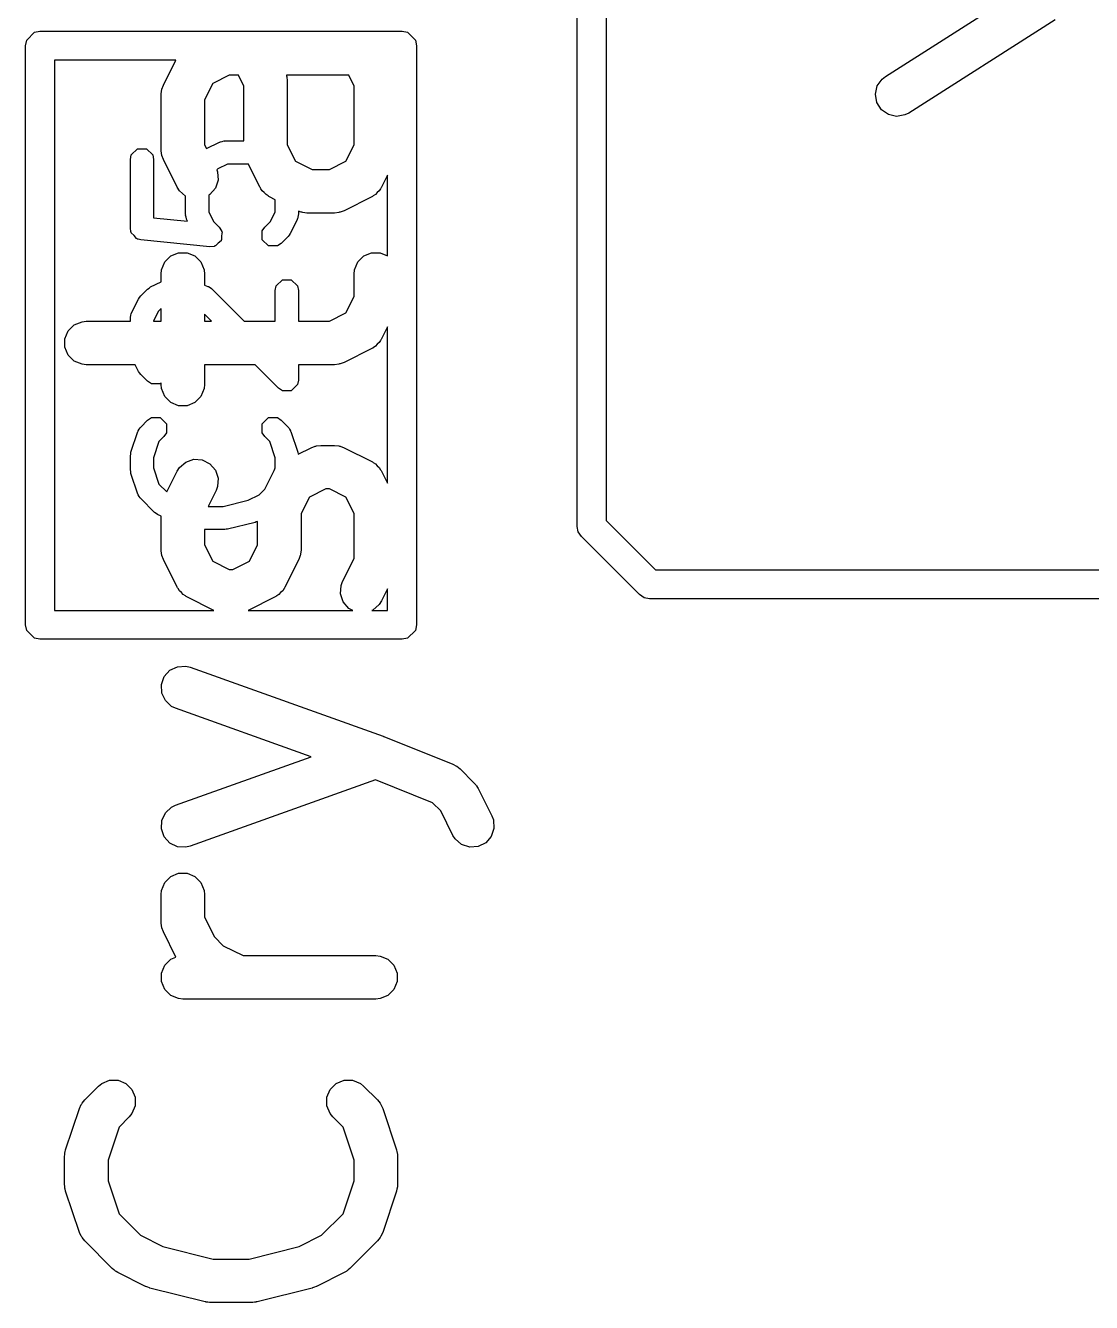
# Model space of a CAD drawing. Extents: x 0.58 to 7.69, y -5.21 to -0.56.
# Drawn here: x 2.4915 to 2.6365, y -2.0905 to -1.917 of the extents above; entities that cross this region are included whole.
import ezdxf

# ---------------------------------------------------------------- set-up
doc = ezdxf.new("R2010")
doc.units = 0
doc.header["$MEASUREMENT"] = 0
doc.layers.add('BLACK', color=7, linetype='CONTINUOUS')

msp = doc.modelspace()

# ---------------------------------------------------------------- linework, layer by layer
at = {"layer": 'BLACK', "linetype": 'CONTINUOUS'}
for p, q in [((2.56654, -1.98504), (2.56654, -1.8678)), ((2.57047, -1.87248), (2.57047, -1.98422)), ((2.60845, -1.92387), (2.62515, -1.91324)), ((2.63151, -1.91619), (2.61162, -1.92885)), ((2.49169, -1.91893), (2.49275, -1.91787)), ((2.49275, -1.91787), (2.4935, -1.91772)), ((2.4935, -1.91772), (2.54272, -1.91772)), ((2.54272, -1.91772), (2.54347, -1.91787)), ((2.54347, -1.91787), (2.54454, -1.91893)), ((2.49154, -1.91969), (2.49169, -1.91893)), ((2.49154, -1.99843), (2.49154, -1.91969)), ((2.54454, -1.91893), (2.54469, -1.91969)), ((2.54469, -1.91969), (2.54469, -1.99843)), ((2.49547, -1.92165), (2.49547, -1.99646)), ((2.51197, -1.92165), (2.49547, -1.92165)), ((2.51028, -1.92504), (2.51197, -1.92165)), ((2.51007, -1.92558), (2.51028, -1.92504)), ((2.51699, -1.92481), (2.51587, -1.92706)), ((2.51924, -1.92369), (2.51699, -1.92481)), ((2.52047, -1.92369), (2.51924, -1.92369)), ((2.52122, -1.92518), (2.52047, -1.92369)), ((2.53547, -1.92369), (2.52701, -1.92369)), ((2.52701, -1.92369), (2.52702, -1.9237)), ((2.52702, -1.9237), (2.52702, -1.92381)), ((2.52702, -1.92381), (2.52706, -1.92391)), ((2.52706, -1.92391), (2.52712, -1.92448)), ((2.52712, -1.92448), (2.52712, -1.93316)), ((2.53621, -1.92518), (2.53547, -1.92369)), ((2.60733, -1.92517), (2.60799, -1.92423)), ((2.60799, -1.92423), (2.60845, -1.92387)), ((2.50997, -1.92636), (2.51002, -1.92578)), ((2.50997, -1.93386), (2.50997, -1.92636)), ((2.51002, -1.92578), (2.51006, -1.92569)), ((2.51006, -1.92569), (2.51007, -1.92558)), ((2.52122, -1.93264), (2.52122, -1.92518)), ((2.53621, -1.93316), (2.53621, -1.92518)), ((2.60708, -1.92629), (2.60733, -1.92517)), ((2.60728, -1.92743), (2.60708, -1.92629)), ((2.51587, -1.92706), (2.51587, -1.93316)), ((2.6079, -1.9284), (2.60728, -1.92743)), ((2.60884, -1.92906), (2.6079, -1.9284)), ((2.60997, -1.92931), (2.60884, -1.92906)), ((2.6111, -1.92911), (2.60997, -1.92931)), ((2.61162, -1.92885), (2.6111, -1.92911)), ((2.50591, -1.93455), (2.50677, -1.9337)), ((2.50677, -1.9337), (2.50797, -1.9337)), ((2.50797, -1.9337), (2.50882, -1.93455)), ((2.51587, -1.93316), (2.51614, -1.93369)), ((2.51614, -1.93369), (2.51791, -1.93281)), ((2.51791, -1.93281), (2.51799, -1.93279)), ((2.51799, -1.93279), (2.51801, -1.93276)), ((2.51801, -1.93276), (2.51826, -1.93271)), ((2.51826, -1.93271), (2.5185, -1.93264)), ((2.5185, -1.93264), (2.51854, -1.93266)), ((2.51854, -1.93266), (2.51862, -1.93264)), ((2.51862, -1.93264), (2.52122, -1.93264)), ((2.52712, -1.93316), (2.52824, -1.93541)), ((2.53509, -1.93541), (2.53621, -1.93316)), ((2.50579, -1.93515), (2.50591, -1.93455)), ((2.50579, -1.94453), (2.50579, -1.93515)), ((2.50882, -1.93455), (2.50894, -1.93515)), ((2.50894, -1.93515), (2.50894, -1.9431)), ((2.51002, -1.93443), (2.50997, -1.93386)), ((2.51006, -1.93453), (2.51002, -1.93443)), ((2.51007, -1.93464), (2.51006, -1.93453)), ((2.51028, -1.93518), (2.51007, -1.93464)), ((2.51215, -1.93893), (2.51028, -1.93518)), ((2.52824, -1.93541), (2.53049, -1.93653)), ((2.53284, -1.93653), (2.53509, -1.93541)), ((2.51767, -1.93645), (2.51755, -1.93658)), ((2.51755, -1.93658), (2.51764, -1.93683)), ((2.51764, -1.93683), (2.51772, -1.93798)), ((2.51899, -1.93579), (2.51767, -1.93645)), ((2.52183, -1.93579), (2.51899, -1.93579)), ((2.5234, -1.93893), (2.52183, -1.93579)), ((2.53049, -1.93653), (2.53284, -1.93653)), ((2.51246, -1.93942), (2.51215, -1.93893)), ((2.51772, -1.93798), (2.51736, -1.93907)), ((2.52346, -1.93902), (2.5234, -1.93893)), ((2.53993, -1.93893), (2.53987, -1.93902)), ((2.54075, -1.9373), (2.53993, -1.93893)), ((2.54075, -1.94825), (2.54075, -1.9373)), ((2.51329, -1.94014), (2.51246, -1.93942)), ((2.51329, -1.94265), (2.51329, -1.94014)), ((2.5166, -1.93994), (2.51644, -1.94002)), ((2.51644, -1.94002), (2.51644, -1.94228)), ((2.51736, -1.93907), (2.5166, -1.93994)), ((2.52348, -1.93907), (2.52346, -1.93902)), ((2.52353, -1.93913), (2.52348, -1.93907)), ((2.52371, -1.93942), (2.52353, -1.93913)), ((2.52399, -1.93966), (2.52371, -1.93942)), ((2.52423, -1.93994), (2.52399, -1.93966)), ((2.52452, -1.94012), (2.52423, -1.93994)), ((2.52458, -1.94017), (2.52452, -1.94012)), ((2.52463, -1.94019), (2.52458, -1.94017)), ((2.52472, -1.94025), (2.52463, -1.94019)), ((2.52548, -1.94063), (2.52472, -1.94025)), ((2.52548, -1.94228), (2.52548, -1.94063)), ((2.53861, -1.94025), (2.53486, -1.94212)), ((2.53871, -1.94019), (2.53861, -1.94025)), ((2.53875, -1.94017), (2.53871, -1.94019)), ((2.53881, -1.94012), (2.53875, -1.94017)), ((2.5391, -1.93994), (2.53881, -1.94012)), ((2.53934, -1.93966), (2.5391, -1.93994)), ((2.53962, -1.93942), (2.53934, -1.93966)), ((2.53981, -1.93913), (2.53962, -1.93942)), ((2.53986, -1.93907), (2.53981, -1.93913)), ((2.53987, -1.93902), (2.53986, -1.93907)), ((2.51644, -1.94228), (2.5171, -1.94359)), ((2.52482, -1.94359), (2.52548, -1.94228)), ((2.52901, -1.94233), (2.52863, -1.94218)), ((2.52863, -1.94218), (2.52863, -1.94265)), ((2.52912, -1.94234), (2.52901, -1.94233)), ((2.52922, -1.94238), (2.52912, -1.94234)), ((2.52979, -1.94244), (2.52922, -1.94238)), ((2.53354, -1.94244), (2.52979, -1.94244)), ((2.53412, -1.94238), (2.53354, -1.94244)), ((2.53422, -1.94234), (2.53412, -1.94238)), ((2.53432, -1.94233), (2.53422, -1.94234)), ((2.53486, -1.94212), (2.53432, -1.94233)), ((2.50894, -1.9431), (2.51356, -1.94356)), ((2.51331, -1.94273), (2.51329, -1.94265)), ((2.5133, -1.94276), (2.51331, -1.94273)), ((2.51336, -1.94301), (2.5133, -1.94276)), ((2.51341, -1.94325), (2.51336, -1.94301)), ((2.51344, -1.94328), (2.51341, -1.94325)), ((2.51346, -1.94336), (2.51344, -1.94328)), ((2.51356, -1.94356), (2.51346, -1.94336)), ((2.5171, -1.94359), (2.51786, -1.94435)), ((2.52406, -1.94435), (2.52482, -1.94359)), ((2.52846, -1.94336), (2.52752, -1.94523)), ((2.52848, -1.94328), (2.52846, -1.94336)), ((2.52851, -1.94325), (2.52848, -1.94328)), ((2.52856, -1.94301), (2.52851, -1.94325)), ((2.52862, -1.94276), (2.52856, -1.94301)), ((2.52863, -1.94265), (2.52861, -1.94273)), ((2.52861, -1.94273), (2.52862, -1.94276)), ((2.50587, -1.9449), (2.50579, -1.94453)), ((2.50586, -1.94498), (2.50587, -1.9449)), ((2.50589, -1.94502), (2.50586, -1.94498)), ((2.50591, -1.94513), (2.50589, -1.94502)), ((2.50629, -1.9455), (2.50591, -1.94513)), ((2.50662, -1.94591), (2.50629, -1.9455)), ((2.50673, -1.94595), (2.50662, -1.94591)), ((2.51786, -1.94435), (2.5182, -1.94486)), ((2.5182, -1.94486), (2.5182, -1.94494)), ((2.5182, -1.94494), (2.51825, -1.94501)), ((2.51825, -1.94501), (2.5182, -1.94554)), ((2.5182, -1.94554), (2.5182, -1.94607)), ((2.52372, -1.94486), (2.52406, -1.94435)), ((2.52372, -1.94607), (2.52372, -1.94486)), ((2.52723, -1.94564), (2.52629, -1.94658)), ((2.52737, -1.94543), (2.52723, -1.94564)), ((2.52752, -1.94523), (2.52737, -1.94543)), ((2.50677, -1.94598), (2.50673, -1.94595)), ((2.50684, -1.94598), (2.50677, -1.94598)), ((2.50721, -1.94609), (2.50684, -1.94598)), ((2.51659, -1.94703), (2.50721, -1.94609)), ((2.5172, -1.94697), (2.51659, -1.94703)), ((2.51726, -1.94692), (2.5172, -1.94697)), ((2.51734, -1.94692), (2.51726, -1.94692)), ((2.51772, -1.94654), (2.51734, -1.94692)), ((2.51813, -1.94621), (2.51772, -1.94654)), ((2.51814, -1.94612), (2.51813, -1.94621)), ((2.5182, -1.94607), (2.51814, -1.94612)), ((2.52458, -1.94692), (2.52372, -1.94607)), ((2.52578, -1.94692), (2.52458, -1.94692)), ((2.52629, -1.94658), (2.52578, -1.94692)), ((2.51002, -1.95016), (2.51046, -1.94909)), ((2.51046, -1.94909), (2.51128, -1.94828)), ((2.51128, -1.94828), (2.51234, -1.94784)), ((2.51234, -1.94784), (2.5135, -1.94784)), ((2.5135, -1.94784), (2.51456, -1.94828)), ((2.51456, -1.94828), (2.51537, -1.94909)), ((2.51537, -1.94909), (2.51582, -1.95016)), ((2.53627, -1.95016), (2.53671, -1.94909)), ((2.53671, -1.94909), (2.53753, -1.94828)), ((2.53753, -1.94828), (2.53859, -1.94784)), ((2.53859, -1.94784), (2.53974, -1.94784)), ((2.53974, -1.94784), (2.54075, -1.94825)), ((2.50997, -1.95073), (2.51002, -1.95016)), ((2.50997, -1.95178), (2.50997, -1.95073)), ((2.51582, -1.95016), (2.51587, -1.95073)), ((2.51587, -1.95073), (2.51587, -1.95226)), ((2.53621, -1.95073), (2.53627, -1.95016)), ((2.53621, -1.95378), (2.53621, -1.95073)), ((2.50719, -1.95372), (2.50813, -1.95279)), ((2.50813, -1.95279), (2.50834, -1.95265)), ((2.50834, -1.95265), (2.50854, -1.95249)), ((2.50854, -1.95249), (2.50997, -1.95178)), ((2.51587, -1.95226), (2.5163, -1.95241)), ((2.5163, -1.95241), (2.51637, -1.95244)), ((2.51637, -1.95244), (2.51641, -1.95244)), ((2.51641, -1.95244), (2.51662, -1.95258)), ((2.51662, -1.95258), (2.51684, -1.95271)), ((2.51684, -1.95271), (2.51685, -1.95274)), ((2.51685, -1.95274), (2.51692, -1.95279)), ((2.51692, -1.95279), (2.52128, -1.95715)), ((2.52548, -1.95296), (2.5256, -1.95236)), ((2.5256, -1.95236), (2.52645, -1.95151)), ((2.52645, -1.95151), (2.52766, -1.95151)), ((2.52766, -1.95151), (2.52851, -1.95236)), ((2.52851, -1.95236), (2.52863, -1.95296)), ((2.50596, -1.95601), (2.5069, -1.95413)), ((2.5069, -1.95413), (2.50705, -1.95393)), ((2.50705, -1.95393), (2.50719, -1.95372)), ((2.52548, -1.95715), (2.52548, -1.95296)), ((2.52863, -1.95296), (2.52863, -1.95715)), ((2.53509, -1.95603), (2.53621, -1.95378)), ((2.50586, -1.95636), (2.50591, -1.95611)), ((2.50591, -1.95611), (2.50594, -1.95608)), ((2.50594, -1.95608), (2.50596, -1.95601)), ((2.5096, -1.95577), (2.50894, -1.95708)), ((2.50997, -1.9554), (2.5096, -1.95577)), ((2.50997, -1.95715), (2.50997, -1.9554)), ((2.51683, -1.95715), (2.51587, -1.95619)), ((2.51587, -1.95619), (2.51587, -1.95715)), ((2.53284, -1.95715), (2.53509, -1.95603)), ((2.49734, -1.95846), (2.49816, -1.95765)), ((2.49816, -1.95765), (2.49922, -1.95721)), ((2.49922, -1.95721), (2.4998, -1.95715)), ((2.4998, -1.95715), (2.50579, -1.95715)), ((2.50579, -1.95671), (2.50581, -1.95663)), ((2.50579, -1.95715), (2.50579, -1.95671)), ((2.5058, -1.9566), (2.50586, -1.95636)), ((2.50581, -1.95663), (2.5058, -1.9566)), ((2.50894, -1.95708), (2.50894, -1.95715)), ((2.50894, -1.95715), (2.50997, -1.95715)), ((2.51587, -1.95715), (2.51683, -1.95715)), ((2.52128, -1.95715), (2.52548, -1.95715)), ((2.52863, -1.95715), (2.53284, -1.95715)), ((2.54075, -1.95792), (2.53993, -1.95955)), ((2.54075, -1.97916), (2.54075, -1.95792)), ((2.4969, -1.95953), (2.49734, -1.95846)), ((2.4969, -1.96068), (2.4969, -1.95953)), ((2.53981, -1.95975), (2.53962, -1.96004)), ((2.53986, -1.95969), (2.53981, -1.95975)), ((2.53987, -1.95965), (2.53986, -1.95969)), ((2.53993, -1.95955), (2.53987, -1.95965)), ((2.49734, -1.96175), (2.4969, -1.96068)), ((2.53861, -1.96087), (2.53486, -1.96275)), ((2.53871, -1.96081), (2.53861, -1.96087)), ((2.53875, -1.9608), (2.53871, -1.96081)), ((2.53881, -1.96075), (2.53875, -1.9608)), ((2.5391, -1.96056), (2.53881, -1.96075)), ((2.53934, -1.96028), (2.5391, -1.96056)), ((2.53962, -1.96004), (2.53934, -1.96028)), ((2.49816, -1.96256), (2.49734, -1.96175)), ((2.49922, -1.963), (2.49816, -1.96256)), ((2.4998, -1.96306), (2.49922, -1.963)), ((2.50644, -1.96306), (2.4998, -1.96306)), ((2.5069, -1.96398), (2.50644, -1.96306)), ((2.52274, -1.96306), (2.51587, -1.96306)), ((2.51587, -1.96306), (2.51587, -1.96573)), ((2.52594, -1.96626), (2.52274, -1.96306)), ((2.53354, -1.96306), (2.52863, -1.96306)), ((2.52863, -1.96306), (2.52863, -1.96515)), ((2.53412, -1.963), (2.53354, -1.96306)), ((2.53422, -1.96296), (2.53412, -1.963)), ((2.53432, -1.96295), (2.53422, -1.96296)), ((2.53486, -1.96275), (2.53432, -1.96295)), ((2.50705, -1.96418), (2.5069, -1.96398)), ((2.50719, -1.96439), (2.50705, -1.96418)), ((2.50813, -1.96532), (2.50719, -1.96439)), ((2.50864, -1.96567), (2.50813, -1.96532)), ((2.50985, -1.96567), (2.50864, -1.96567)), ((2.50997, -1.96554), (2.50985, -1.96567)), ((2.50997, -1.96573), (2.50997, -1.96554)), ((2.51002, -1.96631), (2.50997, -1.96573)), ((2.51046, -1.96737), (2.51002, -1.96631)), ((2.51582, -1.96631), (2.51537, -1.96737)), ((2.51587, -1.96573), (2.51582, -1.96631)), ((2.52645, -1.9666), (2.52594, -1.96626)), ((2.52766, -1.9666), (2.52645, -1.9666)), ((2.52851, -1.96575), (2.52766, -1.9666)), ((2.52766, -1.9666), (2.52766, -1.9666)), ((2.52863, -1.96515), (2.52851, -1.96575)), ((2.52851, -1.96575), (2.52851, -1.96575)), ((2.51128, -1.96818), (2.51046, -1.96737)), ((2.51234, -1.96863), (2.51128, -1.96818)), ((2.51456, -1.96818), (2.5135, -1.96863)), ((2.51537, -1.96737), (2.51456, -1.96818)), ((2.5135, -1.96863), (2.51234, -1.96863)), ((2.50685, -1.97204), (2.50699, -1.97183)), ((2.50699, -1.97183), (2.50712, -1.97162)), ((2.50712, -1.97162), (2.50715, -1.9716)), ((2.50715, -1.9716), (2.50719, -1.97153)), ((2.50719, -1.97153), (2.50813, -1.9706)), ((2.50813, -1.9706), (2.50864, -1.97025)), ((2.50864, -1.97025), (2.50985, -1.97025)), ((2.50985, -1.97025), (2.5107, -1.97111)), ((2.5107, -1.97111), (2.5107, -1.97231)), ((2.52372, -1.97111), (2.52458, -1.97025)), ((2.52372, -1.97231), (2.52372, -1.97111)), ((2.52458, -1.97025), (2.52578, -1.97025)), ((2.52578, -1.97025), (2.52629, -1.9706)), ((2.52629, -1.9706), (2.52723, -1.97153)), ((2.52723, -1.97153), (2.52727, -1.9716)), ((2.52727, -1.9716), (2.52731, -1.97162)), ((2.52731, -1.97162), (2.52743, -1.97183)), ((2.52743, -1.97183), (2.52757, -1.97204)), ((2.50587, -1.97496), (2.50681, -1.97215)), ((2.50681, -1.97215), (2.50685, -1.97208)), ((2.50685, -1.97208), (2.50685, -1.97204)), ((2.50968, -1.9735), (2.50894, -1.97571)), ((2.51036, -1.97282), (2.50968, -1.9735)), ((2.5107, -1.97231), (2.51036, -1.97282)), ((2.52406, -1.97282), (2.52372, -1.97231)), ((2.52474, -1.9735), (2.52406, -1.97282)), ((2.52548, -1.97571), (2.52474, -1.9735)), ((2.52757, -1.97204), (2.52757, -1.97208)), ((2.52757, -1.97208), (2.52761, -1.97215)), ((2.52761, -1.97215), (2.52855, -1.97496)), ((2.50579, -1.97546), (2.50584, -1.97521)), ((2.50584, -1.97521), (2.50587, -1.97496)), ((2.52855, -1.97496), (2.52858, -1.97521)), ((2.52858, -1.97522), (2.53035, -1.97434)), ((2.52858, -1.97521), (2.52858, -1.97522)), ((2.53035, -1.97434), (2.53089, -1.97413)), ((2.53089, -1.97413), (2.53099, -1.97412)), ((2.53099, -1.97412), (2.53109, -1.97408)), ((2.53109, -1.97408), (2.53167, -1.97403)), ((2.53167, -1.97403), (2.53354, -1.97403)), ((2.53354, -1.97403), (2.53412, -1.97408)), ((2.53412, -1.97408), (2.53422, -1.97412)), ((2.53422, -1.97412), (2.53432, -1.97413)), ((2.53432, -1.97413), (2.53486, -1.97434)), ((2.53486, -1.97434), (2.53861, -1.97621)), ((2.50579, -1.97733), (2.50579, -1.97546)), ((2.50894, -1.97571), (2.50894, -1.97708)), ((2.50894, -1.97708), (2.50968, -1.9793)), ((2.51215, -1.97753), (2.51246, -1.97704)), ((2.51246, -1.97704), (2.51333, -1.97629)), ((2.51333, -1.97629), (2.51442, -1.97592)), ((2.51442, -1.97592), (2.51557, -1.976)), ((2.51557, -1.976), (2.5166, -1.97652)), ((2.5166, -1.97652), (2.51736, -1.97739)), ((2.52539, -1.97735), (2.52548, -1.97708)), ((2.52548, -1.97708), (2.52548, -1.97571)), ((2.53861, -1.97621), (2.53871, -1.97627)), ((2.53871, -1.97627), (2.53875, -1.97629)), ((2.53875, -1.97629), (2.53881, -1.97634)), ((2.53881, -1.97634), (2.5391, -1.97652)), ((2.5391, -1.97652), (2.53934, -1.9768)), ((2.53934, -1.9768), (2.53962, -1.97704)), ((2.53962, -1.97704), (2.53981, -1.97733)), ((2.50584, -1.97758), (2.50579, -1.97733)), ((2.50587, -1.97783), (2.50584, -1.97758)), ((2.50681, -1.98064), (2.50587, -1.97783)), ((2.51074, -1.98036), (2.51215, -1.97753)), ((2.51736, -1.97739), (2.51772, -1.97848)), ((2.51772, -1.97848), (2.51764, -1.97963)), ((2.52405, -1.97998), (2.52528, -1.97753)), ((2.52528, -1.97753), (2.52534, -1.97744)), ((2.52534, -1.97744), (2.52535, -1.97739)), ((2.52535, -1.97739), (2.52539, -1.97735)), ((2.53981, -1.97733), (2.53986, -1.97739)), ((2.53986, -1.97739), (2.53987, -1.97744)), ((2.53987, -1.97744), (2.53993, -1.97753)), ((2.53993, -1.97753), (2.54075, -1.97916)), ((2.50685, -1.98071), (2.50681, -1.98064)), ((2.50968, -1.9793), (2.51074, -1.98036)), ((2.51744, -1.98017), (2.51636, -1.98232)), ((2.51764, -1.97963), (2.51744, -1.98017)), ((2.52331, -1.98073), (2.52405, -1.97998)), ((2.53236, -1.97993), (2.53012, -1.98105)), ((2.53284, -1.97993), (2.53236, -1.97993)), ((2.53509, -1.98105), (2.53284, -1.97993)), ((2.50685, -1.98075), (2.50685, -1.98071)), ((2.50699, -1.98096), (2.50685, -1.98075)), ((2.50712, -1.98118), (2.50699, -1.98096)), ((2.50715, -1.98119), (2.50712, -1.98118)), ((2.50719, -1.98126), (2.50715, -1.98119)), ((2.50907, -1.98313), (2.50719, -1.98126)), ((2.51636, -1.98232), (2.51842, -1.98232)), ((2.51842, -1.98232), (2.52182, -1.98147)), ((2.52182, -1.98147), (2.52331, -1.98073)), ((2.53012, -1.98105), (2.529, -1.9833)), ((2.53621, -1.9833), (2.53509, -1.98105)), ((2.50928, -1.98327), (2.50907, -1.98313)), ((2.50948, -1.98343), (2.50928, -1.98327)), ((2.50997, -1.98367), (2.50948, -1.98343)), ((2.50997, -1.98823), (2.50997, -1.98367)), ((2.529, -1.9833), (2.529, -1.98823)), ((2.53621, -1.9894), (2.53621, -1.9833)), ((2.51862, -1.98547), (2.51587, -1.98547)), ((2.51587, -1.98547), (2.51587, -1.98753)), ((2.51881, -1.98543), (2.51862, -1.98547)), ((2.519, -1.98542), (2.51881, -1.98543)), ((2.52275, -1.98449), (2.519, -1.98542)), ((2.5229, -1.98441), (2.52275, -1.98449)), ((2.52307, -1.98437), (2.5229, -1.98441)), ((2.52309, -1.98436), (2.52307, -1.98437)), ((2.52309, -1.98753), (2.52309, -1.98436)), ((2.56669, -1.98579), (2.56654, -1.98504)), ((2.56711, -1.98643), (2.56669, -1.98579)), ((2.57047, -1.98422), (2.57719, -1.99094)), ((2.51587, -1.98753), (2.51699, -1.98978)), ((2.52197, -1.98978), (2.52309, -1.98753)), ((2.57499, -1.99431), (2.56711, -1.98643)), ((2.51002, -1.9888), (2.50997, -1.98823)), ((2.51006, -1.9889), (2.51002, -1.9888)), ((2.51007, -1.98901), (2.51006, -1.9889)), ((2.51028, -1.98955), (2.51007, -1.98901)), ((2.52889, -1.98901), (2.52868, -1.98955)), ((2.5289, -1.9889), (2.52889, -1.98901)), ((2.52894, -1.9888), (2.5289, -1.9889)), ((2.529, -1.98823), (2.52894, -1.9888)), ((2.51215, -1.9933), (2.51028, -1.98955)), ((2.51699, -1.98978), (2.51924, -1.9909)), ((2.51924, -1.9909), (2.51972, -1.9909)), ((2.51972, -1.9909), (2.52197, -1.98978)), ((2.52868, -1.98955), (2.52681, -1.9933)), ((2.53465, -1.99253), (2.53621, -1.9894)), ((2.57719, -1.99094), (2.6858, -1.99094)), ((2.53444, -1.99307), (2.53465, -1.99253)), ((2.51221, -1.99339), (2.51215, -1.9933)), ((2.51223, -1.99344), (2.51221, -1.99339)), ((2.51228, -1.99349), (2.51223, -1.99344)), ((2.51246, -1.99379), (2.51228, -1.99349)), ((2.51274, -1.99403), (2.51246, -1.99379)), ((2.51298, -1.99431), (2.51274, -1.99403)), ((2.51328, -1.99449), (2.51298, -1.99431)), ((2.51333, -1.99454), (2.51328, -1.99449)), ((2.52569, -1.99449), (2.52563, -1.99454)), ((2.52598, -1.99431), (2.52569, -1.99449)), ((2.52622, -1.99403), (2.52598, -1.99431)), ((2.5265, -1.99379), (2.52622, -1.99403)), ((2.52668, -1.99349), (2.5265, -1.99379)), ((2.52673, -1.99344), (2.52668, -1.99349)), ((2.52675, -1.99339), (2.52673, -1.99344)), ((2.52681, -1.9933), (2.52675, -1.99339)), ((2.53436, -1.99422), (2.53444, -1.99307)), ((2.53473, -1.99531), (2.53436, -1.99422)), ((2.54075, -1.99354), (2.53993, -1.99517)), ((2.54075, -1.99646), (2.54075, -1.99354)), ((2.57562, -1.99473), (2.57499, -1.99431)), ((2.51338, -1.99456), (2.51333, -1.99454)), ((2.51347, -1.99462), (2.51338, -1.99456)), ((2.51715, -1.99646), (2.51347, -1.99462)), ((2.52549, -1.99462), (2.52181, -1.99646)), ((2.52558, -1.99456), (2.52549, -1.99462)), ((2.52563, -1.99454), (2.52558, -1.99456)), ((2.53548, -1.99618), (2.53473, -1.99531)), ((2.53603, -1.99646), (2.53548, -1.99618)), ((2.53962, -1.99566), (2.53875, -1.99642)), ((2.53993, -1.99517), (2.53962, -1.99566)), ((2.57638, -1.99488), (2.57562, -1.99473)), ((2.68661, -1.99488), (2.57638, -1.99488)), ((2.49547, -1.99646), (2.51715, -1.99646)), ((2.52181, -1.99646), (2.53603, -1.99646)), ((2.53875, -1.99642), (2.53863, -1.99646)), ((2.53863, -1.99646), (2.54075, -1.99646)), ((2.49169, -1.99918), (2.49154, -1.99843)), ((2.49275, -2.00024), (2.49169, -1.99918)), ((2.54454, -1.99918), (2.54347, -2.00024)), ((2.54469, -1.99843), (2.54454, -1.99918)), ((2.4935, -2.00039), (2.49275, -2.00024)), ((2.54272, -2.00039), (2.4935, -2.00039)), ((2.54347, -2.00024), (2.54272, -2.00039)), ((2.51039, -2.00546), (2.51116, -2.0046)), ((2.51116, -2.0046), (2.5122, -2.00411)), ((2.5122, -2.00411), (2.51335, -2.00405)), ((2.51335, -2.00405), (2.51391, -2.00419)), ((2.51391, -2.00419), (2.54016, -2.01357)), ((2.51, -2.00654), (2.51039, -2.00546)), ((2.51006, -2.00769), (2.51, -2.00654)), ((2.51055, -2.00873), (2.51006, -2.00769)), ((2.5114, -2.00951), (2.51055, -2.00873)), ((2.51193, -2.00975), (2.5114, -2.00951)), ((2.53039, -2.01635), (2.51193, -2.00975)), ((2.54016, -2.01357), (2.54021, -2.01359)), ((2.54021, -2.01359), (2.54026, -2.01361)), ((2.54026, -2.01361), (2.54964, -2.01736)), ((2.51193, -2.02294), (2.53039, -2.01635)), ((2.54964, -2.01736), (2.55015, -2.01762)), ((2.55015, -2.01762), (2.55016, -2.01764)), ((2.55016, -2.01764), (2.55018, -2.01764)), ((2.55018, -2.01764), (2.55063, -2.01801)), ((2.55063, -2.01801), (2.5525, -2.01988)), ((2.53911, -2.0195), (2.51391, -2.0285)), ((2.54688, -2.02261), (2.53911, -2.0195)), ((2.5525, -2.01988), (2.55269, -2.02011)), ((2.55269, -2.02011), (2.55275, -2.02016)), ((2.55275, -2.02016), (2.5528, -2.02025)), ((2.5528, -2.02025), (2.55287, -2.02033)), ((2.55287, -2.02033), (2.5529, -2.0204)), ((2.5529, -2.0204), (2.55306, -2.02065)), ((2.55306, -2.02065), (2.55493, -2.0244)), ((2.51006, -2.025), (2.51055, -2.02396)), ((2.51055, -2.02396), (2.5114, -2.02319)), ((2.5114, -2.02319), (2.51193, -2.02294)), ((2.54799, -2.02372), (2.54688, -2.02261)), ((2.54965, -2.02704), (2.54799, -2.02372)), ((2.51, -2.02615), (2.51006, -2.025)), ((2.55493, -2.0244), (2.55514, -2.02494)), ((2.55514, -2.02494), (2.55522, -2.02609)), ((2.51039, -2.02724), (2.51, -2.02615)), ((2.51116, -2.02809), (2.51039, -2.02724)), ((2.54996, -2.02753), (2.54965, -2.02704)), ((2.55485, -2.02718), (2.5541, -2.02805)), ((2.55522, -2.02609), (2.55485, -2.02718)), ((2.5122, -2.02859), (2.51116, -2.02809)), ((2.51335, -2.02864), (2.5122, -2.02859)), ((2.51391, -2.0285), (2.51335, -2.02864)), ((2.55083, -2.02829), (2.54996, -2.02753)), ((2.55192, -2.02865), (2.55083, -2.02829)), ((2.55307, -2.02857), (2.55192, -2.02865)), ((2.5541, -2.02805), (2.55307, -2.02857)), ((2.51046, -2.03346), (2.51128, -2.03264)), ((2.51128, -2.03264), (2.51234, -2.0322)), ((2.51234, -2.0322), (2.5135, -2.0322)), ((2.5135, -2.0322), (2.51456, -2.03264)), ((2.51456, -2.03264), (2.51537, -2.03346)), ((2.51002, -2.03452), (2.51046, -2.03346)), ((2.51537, -2.03346), (2.51582, -2.03452)), ((2.50997, -2.0351), (2.51002, -2.03452)), ((2.50997, -2.03885), (2.50997, -2.0351)), ((2.51582, -2.03452), (2.51587, -2.0351)), ((2.51587, -2.0351), (2.51587, -2.03815)), ((2.51002, -2.03942), (2.50997, -2.03885)), ((2.51006, -2.03952), (2.51002, -2.03942)), ((2.51007, -2.03963), (2.51006, -2.03952)), ((2.51028, -2.04017), (2.51007, -2.03963)), ((2.51587, -2.03815), (2.51722, -2.04085)), ((2.51199, -2.04359), (2.51028, -2.04017)), ((2.51722, -2.04085), (2.51842, -2.04204)), ((2.51842, -2.04204), (2.52112, -2.04339)), ((2.51002, -2.04577), (2.51046, -2.0447)), ((2.51046, -2.0447), (2.51128, -2.04389)), ((2.51128, -2.04389), (2.51199, -2.04359)), ((2.52112, -2.04339), (2.53917, -2.04339)), ((2.53917, -2.04339), (2.53974, -2.04345)), ((2.53974, -2.04345), (2.54081, -2.04389)), ((2.54081, -2.04389), (2.54162, -2.0447)), ((2.54162, -2.0447), (2.54206, -2.04577)), ((2.51002, -2.04692), (2.51002, -2.04577)), ((2.54206, -2.04577), (2.54206, -2.04692)), ((2.51046, -2.04798), (2.51002, -2.04692)), ((2.51128, -2.0488), (2.51046, -2.04798)), ((2.54162, -2.04798), (2.54081, -2.0488)), ((2.54206, -2.04692), (2.54162, -2.04798)), ((2.51234, -2.04924), (2.51128, -2.0488)), ((2.51292, -2.0493), (2.51234, -2.04924)), ((2.53917, -2.0493), (2.51292, -2.0493)), ((2.53974, -2.04924), (2.53917, -2.0493)), ((2.54081, -2.0488), (2.53974, -2.04924)), ((2.50191, -2.06076), (2.50297, -2.06032)), ((2.50297, -2.06032), (2.50412, -2.06032)), ((2.50412, -2.06032), (2.50519, -2.06076)), ((2.53378, -2.06076), (2.53484, -2.06032)), ((2.53484, -2.06032), (2.53599, -2.06032)), ((2.53599, -2.06032), (2.53706, -2.06076)), ((2.49958, -2.063), (2.50146, -2.06113)), ((2.50146, -2.06113), (2.50191, -2.06076)), ((2.50519, -2.06076), (2.506, -2.06158)), ((2.506, -2.06158), (2.50644, -2.06264)), ((2.53252, -2.06264), (2.53296, -2.06158)), ((2.53296, -2.06158), (2.53378, -2.06076)), ((2.53706, -2.06076), (2.5375, -2.06113)), ((2.5375, -2.06113), (2.53938, -2.063)), ((2.49887, -2.06416), (2.49911, -2.06363)), ((2.49911, -2.06363), (2.49918, -2.06355)), ((2.49918, -2.06355), (2.49922, -2.06345)), ((2.49922, -2.06345), (2.49958, -2.063)), ((2.50644, -2.06379), (2.506, -2.06486)), ((2.50644, -2.06264), (2.50644, -2.06379)), ((2.53252, -2.06379), (2.53252, -2.06264)), ((2.53296, -2.06486), (2.53252, -2.06379)), ((2.53938, -2.063), (2.53975, -2.06345)), ((2.53975, -2.06345), (2.53979, -2.06355)), ((2.53979, -2.06355), (2.53986, -2.06363)), ((2.53986, -2.06363), (2.54009, -2.06416)), ((2.49699, -2.06978), (2.49887, -2.06416)), ((2.50563, -2.06531), (2.50425, -2.06669)), ((2.506, -2.06486), (2.50563, -2.06531)), ((2.53333, -2.06531), (2.53296, -2.06486)), ((2.53471, -2.06669), (2.53333, -2.06531)), ((2.54009, -2.06416), (2.54197, -2.06978)), ((2.50425, -2.06669), (2.50275, -2.0712)), ((2.53621, -2.0712), (2.53471, -2.06669)), ((2.49684, -2.07072), (2.49687, -2.07042)), ((2.49684, -2.07447), (2.49684, -2.07072)), ((2.49687, -2.07035), (2.49689, -2.07024)), ((2.49687, -2.07042), (2.49687, -2.07035)), ((2.49689, -2.07024), (2.4969, -2.07014)), ((2.4969, -2.07014), (2.49693, -2.07007)), ((2.49693, -2.07007), (2.49699, -2.06978)), ((2.54197, -2.06978), (2.54203, -2.07007)), ((2.54203, -2.07007), (2.54206, -2.07014)), ((2.54206, -2.07014), (2.54207, -2.07024)), ((2.54207, -2.07024), (2.5421, -2.07035)), ((2.5421, -2.07035), (2.54209, -2.07042)), ((2.54209, -2.07042), (2.54212, -2.07072)), ((2.54212, -2.07072), (2.54212, -2.07447)), ((2.50275, -2.0712), (2.50275, -2.07399)), ((2.53621, -2.07399), (2.53621, -2.0712)), ((2.50275, -2.07399), (2.50425, -2.07849)), ((2.53471, -2.07849), (2.53621, -2.07399)), ((2.49687, -2.07476), (2.49684, -2.07447)), ((2.49687, -2.07484), (2.49687, -2.07476)), ((2.49689, -2.07494), (2.49687, -2.07484)), ((2.4969, -2.07504), (2.49689, -2.07494)), ((2.49693, -2.07511), (2.4969, -2.07504)), ((2.49699, -2.0754), (2.49693, -2.07511)), ((2.49887, -2.08102), (2.49699, -2.0754)), ((2.54197, -2.0754), (2.54009, -2.08102)), ((2.54203, -2.07511), (2.54197, -2.0754)), ((2.54206, -2.07504), (2.54203, -2.07511)), ((2.54207, -2.07494), (2.54206, -2.07504)), ((2.5421, -2.07484), (2.54207, -2.07494)), ((2.54212, -2.07447), (2.54209, -2.07476)), ((2.54209, -2.07476), (2.5421, -2.07484)), ((2.50425, -2.07849), (2.50717, -2.08141)), ((2.53179, -2.08141), (2.53471, -2.07849)), ((2.49911, -2.08155), (2.49887, -2.08102)), ((2.54009, -2.08102), (2.53986, -2.08155)), ((2.49918, -2.08163), (2.49911, -2.08155)), ((2.49922, -2.08173), (2.49918, -2.08163)), ((2.49958, -2.08218), (2.49922, -2.08173)), ((2.50333, -2.08593), (2.49958, -2.08218)), ((2.50717, -2.08141), (2.5102, -2.08293)), ((2.5102, -2.08293), (2.51703, -2.08464)), ((2.52193, -2.08464), (2.52876, -2.08293)), ((2.52876, -2.08293), (2.53179, -2.08141)), ((2.53938, -2.08218), (2.53563, -2.08593)), ((2.53975, -2.08173), (2.53938, -2.08218)), ((2.53979, -2.08163), (2.53975, -2.08173)), ((2.53986, -2.08155), (2.53979, -2.08163)), ((2.51703, -2.08464), (2.52193, -2.08464)), ((2.50356, -2.08611), (2.50333, -2.08593)), ((2.50361, -2.08617), (2.50356, -2.08611)), ((2.5037, -2.08623), (2.50361, -2.08617)), ((2.50378, -2.08629), (2.5037, -2.08623)), ((2.50385, -2.08632), (2.50378, -2.08629)), ((2.5041, -2.08648), (2.50385, -2.08632)), ((2.50785, -2.08836), (2.5041, -2.08648)), ((2.53486, -2.08648), (2.53111, -2.08836)), ((2.53511, -2.08632), (2.53486, -2.08648)), ((2.53518, -2.08629), (2.53511, -2.08632)), ((2.53526, -2.08623), (2.53518, -2.08629)), ((2.53535, -2.08617), (2.53526, -2.08623)), ((2.5354, -2.08611), (2.53535, -2.08617)), ((2.53563, -2.08593), (2.5354, -2.08611)), ((2.50789, -2.08837), (2.50785, -2.08836)), ((2.50791, -2.08838), (2.50789, -2.08837)), ((2.50815, -2.08847), (2.50791, -2.08838)), ((2.50839, -2.08856), (2.50815, -2.08847)), ((2.50841, -2.08856), (2.50839, -2.08856)), ((2.50845, -2.08858), (2.50841, -2.08856)), ((2.51595, -2.09045), (2.50845, -2.08858)), ((2.53051, -2.08858), (2.52301, -2.09045)), ((2.53055, -2.08856), (2.53051, -2.08858)), ((2.53057, -2.08856), (2.53055, -2.08856)), ((2.53081, -2.08847), (2.53057, -2.08856)), ((2.53105, -2.08838), (2.53081, -2.08847)), ((2.53107, -2.08837), (2.53105, -2.08838)), ((2.53111, -2.08836), (2.53107, -2.08837)), ((2.51605, -2.09047), (2.51595, -2.09045)), ((2.51609, -2.09049), (2.51605, -2.09047)), ((2.51631, -2.09051), (2.51609, -2.09049)), ((2.51653, -2.09054), (2.51631, -2.09051)), ((2.51657, -2.09053), (2.51653, -2.09054)), ((2.51667, -2.09054), (2.51657, -2.09053)), ((2.52229, -2.09054), (2.51667, -2.09054)), ((2.52239, -2.09053), (2.52229, -2.09054)), ((2.52244, -2.09054), (2.52239, -2.09053)), ((2.52265, -2.09051), (2.52244, -2.09054)), ((2.52287, -2.09049), (2.52265, -2.09051)), ((2.52291, -2.09047), (2.52287, -2.09049)), ((2.52301, -2.09045), (2.52291, -2.09047))]:
    msp.add_line(p, q, dxfattribs=at)

doc.saveas('drawing.dxf')
